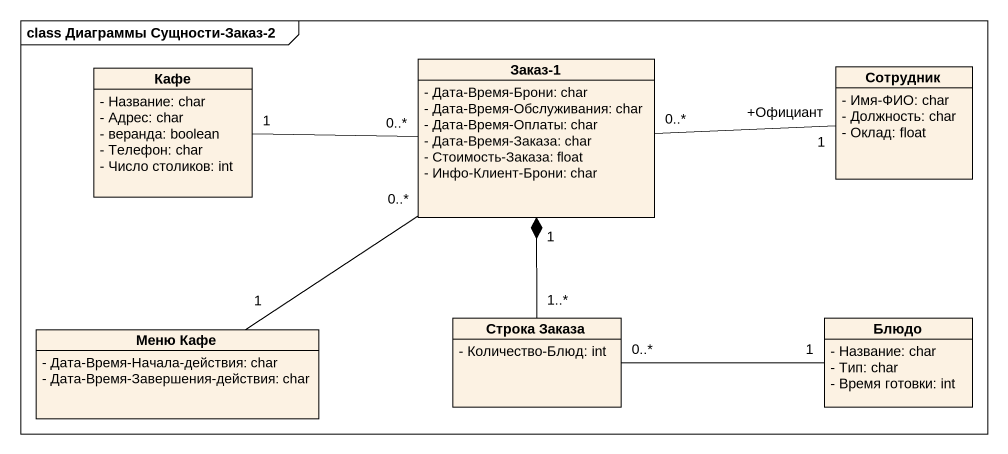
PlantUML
@startuml
mainframe class Диаграммы Сущности-Заказ-2
hide circle
hide empty members
skinparam classAttributeIconSize 0
class "Заказ-1" as Заказ_1 {
  - Дата-Время-Брони: char
  - Дата-Время-Обслуживания: char
  - Дата-Время-Оплаты: char
  - Дата-Время-Заказа: char
  - Стоимость-Заказа: float
  - Инфо-Клиент-Брони: char
}
class Сотрудник {
  - Имя-ФИО: char
  - Должность: char
  - Оклад: float
}
class Кафе {
  - Название: char
  - Адрес: char
  - веранда: boolean
  - Телефон: char
  - Число столиков: int
}
class "Меню Кафе" as Меню_Кафе {
  - Дата-Время-Начала-действия: char
  - Дата-Время-Завершения-действия: char
}
class "Строка Заказа" as Строка_Заказа {
  - Количество-Блюд: int
}
class Блюдо {
  - Название: char
  - Тип: char
  - Время готовки: int
}
Заказ_1 "0..*" -right- "+Официант\n1" Сотрудник
Заказ_1 "1" *-- "1..*" Строка_Заказа
Кафе "1" -right- "0..*" Заказ_1
Меню_Кафе "1" -up- "0..*" Заказ_1
Строка_Заказа "0..*" -right- "1" Блюдо
@enduml
